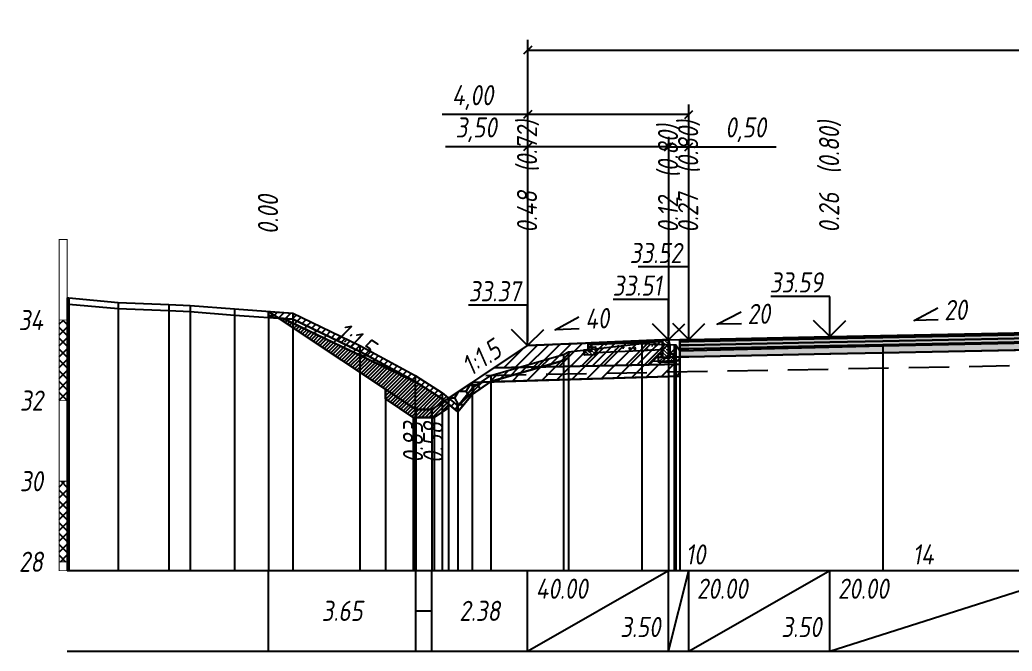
# Model space of a CAD drawing. Extents: x -717 to 1451, y -133302 to 233.
# Drawn here: x -349.7 to -226.5, y -110146.2 to -110067.8 of the extents above; entities that cross this region are included whole.
import ezdxf
from ezdxf.enums import TextEntityAlignment as Align

# ---------------------------------------------------------------- set-up
doc = ezdxf.new("R2010")
doc.units = 0
doc.linetypes.add('штриховая', pattern=[0.75, 0.5, -0.25])
for name, color, linetype in [('Интерполированный поперечник', 2, 'Continuous'), ('КОД_399', 252, 'Continuous'), ('Код_514', 1, 'Continuous'), ('Контур_0', 7, 'Continuous'), ('Контур_2521', 7, 'Continuous'), ('Контур_2564', 7, 'Continuous'), ('Контур_2660', 7, 'Continuous'), ('Контур_2665', 7, 'Continuous'), ('Контур_400', 7, 'Continuous'), ('Контур_508', 7, 'Continuous'), ('Контур_512', 7, 'Continuous'), ('Контур_513', 7, 'Continuous'), ('Контур_818', 7, 'Continuous'), ('Красный поперечник', 1, 'Continuous'), ('Линейка абсолютных высот', 7, 'Continuous'), ('Объём_2501', 7, 'Continuous'), ('Объём_2564', 7, 'Continuous'), ('Объём_2650', 7, 'Continuous'), ('Объём_2660', 7, 'Continuous'), ('Объём_2661', 7, 'Continuous'), ('Объём_2663', 7, 'Continuous'), ('Объём_2664', 7, 'Continuous'), ('Объём_2665', 7, 'Continuous'), ('Объём_2666', 7, 'Continuous'), ('Объём_2753', 7, 'Continuous'), ('Откосы', 7, 'Continuous'), ('Отметки покрытия', 7, 'Continuous'), ('Рабочие отметки', 7, 'Continuous'), ('Рабочие отметки доп.', 7, 'Continuous'), ('Слои выравнивания', 7, 'Continuous'), ('Таблица', 7, 'Continuous'), ('Уклоны проезжей части', 7, 'Continuous'), ('Черный поперечник', 3, 'Continuous')]:
    doc.layers.add(name, color=color, linetype=linetype)
for name, color, linetype, true_color in [('Контур_2540', 2, 'Continuous', 0xffff00), ('Контур_2560', 2, 'Continuous', 0xffff00), ('Контур_2561', 7, 'Continuous', 0xff8040), ('Контур_2562', 3, 'Continuous', 0x00ff00), ('Контур_2563', 7, 'Continuous', 0xff8000), ('Контур_2570', 7, 'Continuous', 0x80ff00), ('Контур_2583', 3, 'Continuous', 0x00ff00), ('Контур_2584', 3, 'Continuous', 0x00ff00), ('Контур_2725', 7, 'Continuous', 0x323232), ('Контур_2736', 4, 'Continuous', 0x00ffff), ('Контур_2737', 4, 'Continuous', 0x00ffff), ('Контур_2738', 4, 'Continuous', 0x00ffff), ('Контур_2739', 4, 'Continuous', 0x00ffff), ('Контур_2741', 4, 'Continuous', 0x00ffff), ('Контур_2742', 4, 'Continuous', 0x00ffff), ('Контур_2743', 4, 'Continuous', 0x00ffff), ('Контур_2744', 7, 'Continuous', 0xa4ffff), ('Контур_2745', 7, 'Continuous', 0xa4ffff), ('Контур_2747', 4, 'Continuous', 0x00ffff), ('Контур_2748', 4, 'Continuous', 0x00ffff), ('Контур_2749', 4, 'Continuous', 0x00ffff), ('Контур_2750', 4, 'Continuous', 0x00ffff), ('Контур_2751', 4, 'Continuous', 0x00ffff), ('Контур_2752', 4, 'Continuous', 0x00ffff), ('Контур_2760', 7, 'Continuous', 0x323232), ('Контур_2761', 7, 'Continuous', 0x323232), ('Контур_2762', 7, 'Continuous', 0x323232), ('Контур_2763', 7, 'Continuous', 0x323232), ('Контур_402', 7, 'Continuous', 0xff6464), ('Контур_703', 4, 'Continuous', 0x00ffff), ('Контур_705', 4, 'Continuous', 0x00ffff), ('Контур_707', 4, 'Continuous', 0x00ffff), ('Контур_720', 131, 'Continuous', 0xaaffff), ('Объём_2500', 7, 'Continuous', 0xc0c0c0), ('Объём_2520', 7, 'Continuous', 0x80ffff), ('Объём_2540', 2, 'Continuous', 0xffff00), ('Объём_2560', 2, 'Continuous', 0xffff00), ('Объём_2561', 7, 'Continuous', 0xff8040), ('Объём_2562', 3, 'Continuous', 0x00ff00), ('Объём_2563', 7, 'Continuous', 0xff8000), ('Объём_2570', 7, 'Continuous', 0x80ff00), ('Объём_2583', 3, 'Continuous', 0x00ff00), ('Объём_2584', 3, 'Continuous', 0x00ff00), ('Объём_2594', 3, 'Continuous', 0x00ff00), ('Объём_2598', 3, 'Continuous', 0x00ff00), ('Объём_2600', 7, 'Continuous', 0x808000), ('Объём_2620', 2, 'Continuous', 0xffff00), ('Объём_2746', 2, 'Continuous', 0xffff00)]:
    doc.layers.add(name, color=color, linetype=linetype, true_color=true_color)
doc.styles.get("Standard").update_dxf_attribs({"font": 'txt', "height": 2.5})
doc.styles.add('М', font='romand.shx', dxfattribs={"width": 0.8, "oblique": 10, "height": 2.5})
doc.dimstyles.new('ISO-25', dxfattribs={"dimtxt": 2.5, "dimasz": 2.5, "dimexe": 1.25, "dimexo": 0.625, "dimtad": 1, "dimtxsty": 'Standard', "dimcen": 2.5, "dimadec": 0, "dimazin": 0, "dimtfac": 1, "dimtmove": 0, "dimatfit": 3, "dimfxl": 1, "dimarcsym": 0})
pattern_1 = [(45.0000013, (-423.799, 36.8088), (-0.6735192404, 0.673519211), []), (135.0000003, (-423.799, 36.8088), (-0.673519222, -0.67351923), [])]
pattern_2 = [(45, (-423.799, 36.8088), (-0.898025612, 0.898025612), [])]
pattern_3 = [(0, (0, 0), (0, 6.985), [5.08, -1.905]), (90, (0, 0), (-6.985, 4e-16), [5.08, -1.905])]
pattern_4 = [(0, (-423.79904, 36.80876), (1.42875, 0.8248891935), [0.9525, -1.905]), (120, (-423.79904, 36.80876), (-1.428749997, 0.824889199), [0.9525, -1.905]), (60, (-423.79904, 36.80876), (3e-09, 1.6497783924), [-1.905, 0.9525])]

# ---------------------------------------------------------------- blocks, each defined once
blk = doc.blocks.new('_Oblique')
at = {"color": 0, "linetype": 'ByBlock', "lineweight": -2}
blk.add_line((-0.5, -0.5), (0.5, 0.5), dxfattribs=at)
blk = doc.blocks.new('*D2249')
at = {"color": 0, "lineweight": -2, "transparency": 16777216}
for p, q in [((-286.64, -110107.7), (-286.64, -110082.34)), ((-269.14, -110107), (-269.14, -110082.34)), ((-286.64, -110083.59), (-296.84, -110083.59)), ((-269.14, -110083.59), (-286.64, -110083.59))]:
    blk.add_line(p, q, dxfattribs=at)
at = {"layer": 'Defpoints', "color": 0, "transparency": 16777216}
for p in [(-269.14, -110083.59), (-269.14, -110107.62), (-286.64, -110108.32)]:
    blk.add_point(p, dxfattribs=at)
at = {"color": 0, "lineweight": -2, "transparency": 16777216, "rotation": 180}
blk.add_blockref('_Oblique', (-286.64, -110083.59), dxfattribs=at)
at = {"color": 0, "lineweight": -2, "transparency": 16777216}
blk.add_blockref('_Oblique', (-269.14, -110083.59), dxfattribs=at)
at = {"color": 0, "transparency": 16777216, "insert": (-293.03, -110081.48), "char_height": 2.5, "width": 9.5833, "attachment_point": 5, "style": 'М'}
blk.add_mtext('3,50', dxfattribs=at)
blk = doc.blocks.new('*D2251')
at = {"color": 0, "lineweight": -2, "transparency": 16777216}
for p, q in [((-269.14, -110107), (-269.14, -110082.34)), ((-266.64, -110106.95), (-266.64, -110082.34)), ((-269.14, -110083.59), (-266.64, -110083.59)), ((-266.64, -110083.59), (-255.81, -110083.59))]:
    blk.add_line(p, q, dxfattribs=at)
at = {"layer": 'Defpoints', "color": 0, "transparency": 16777216}
for p in [(-266.64, -110083.59), (-269.14, -110107.62), (-266.64, -110107.57)]:
    blk.add_point(p, dxfattribs=at)
at = {"color": 0, "lineweight": -2, "transparency": 16777216, "rotation": 180}
blk.add_blockref('_Oblique', (-269.14, -110083.59), dxfattribs=at)
at = {"color": 0, "lineweight": -2, "transparency": 16777216}
blk.add_blockref('_Oblique', (-266.64, -110083.59), dxfattribs=at)
at = {"color": 0, "transparency": 16777216, "insert": (-259.57, -110081.48), "char_height": 2.5, "width": 9.1667, "attachment_point": 5, "style": 'М'}
blk.add_mtext('0,50', dxfattribs=at)
blk = doc.blocks.new('*D2254')
at = {"color": 0, "lineweight": -2, "transparency": 16777216}
for p, q in [((-286.64, -110107.7), (-286.64, -110078.34)), ((-266.64, -110106.95), (-266.64, -110078.34)), ((-286.64, -110079.59), (-297.27, -110079.59)), ((-266.64, -110079.59), (-286.64, -110079.59))]:
    blk.add_line(p, q, dxfattribs=at)
at = {"layer": 'Defpoints', "color": 0, "transparency": 16777216}
for p in [(-266.64, -110079.59), (-266.64, -110107.57), (-286.64, -110108.32)]:
    blk.add_point(p, dxfattribs=at)
at = {"color": 0, "lineweight": -2, "transparency": 16777216, "rotation": 180}
blk.add_blockref('_Oblique', (-286.64, -110079.59), dxfattribs=at)
at = {"color": 0, "lineweight": -2, "transparency": 16777216}
blk.add_blockref('_Oblique', (-266.64, -110079.59), dxfattribs=at)
at = {"color": 0, "transparency": 16777216, "insert": (-293.47, -110077.48), "char_height": 2.5, "width": 9.1667, "attachment_point": 5, "style": 'М'}
blk.add_mtext('4,00', dxfattribs=at)
blk = doc.blocks.new('*D2255')
at = {"color": 0, "lineweight": -2, "transparency": 16777216}
for p, q in [((-286.64, -110107.7), (-286.64, -110070.34)), ((-148.91, -110107.7), (-148.91, -110070.34)), ((-286.64, -110071.59), (-148.91, -110071.59))]:
    blk.add_line(p, q, dxfattribs=at)
at = {"layer": 'Defpoints', "color": 0, "transparency": 16777216}
for p in [(-148.91, -110071.59), (-286.64, -110108.32), (-148.91, -110108.32)]:
    blk.add_point(p, dxfattribs=at)
at = {"color": 0, "lineweight": -2, "transparency": 16777216, "rotation": 180}
blk.add_blockref('_Oblique', (-286.64, -110071.59), dxfattribs=at)
at = {"color": 0, "lineweight": -2, "transparency": 16777216}
blk.add_blockref('_Oblique', (-148.91, -110071.59), dxfattribs=at)
at = {"color": 0, "transparency": 16777216, "insert": (-217.78, -110069.48), "char_height": 2.5, "width": 12.5, "attachment_point": 5, "style": 'М'}
blk.add_mtext('27,55', dxfattribs=at)
blk = doc.blocks.new('Тротуар1')
at = {"linetype": 'Continuous', "lineweight": 13}
h = blk.add_hatch(dxfattribs=at)
h.set_pattern_fill('ANSI35', scale=5, angle=90)
h.set_pattern_definition([(135, (-1541.6927, -4801.9416), (-0.88388348, -0.88388348), []), (135, (-1541.6927, -4801.0577), (-0.88388348, -0.88388348), [1.5625, -0.3125, 0, -0.3125])])
h.paths.add_polyline_path([(-16.72, -1.24), (-17.72, -1.24), (-17.72, -2.24), (-18.52, -2.24), (-18.52, -1.85), (-19.52, -1.89), (-19.52, -3.24), (-16.72, -3.24)])
h = blk.add_hatch(dxfattribs=at)
h.set_pattern_fill('ANSI35', scale=5)
h.set_pattern_definition([(45, (-1541.6927, -4800.4416), (-0.88388348, 0.88388348), []), (45, (-1540.8088, -4800.4416), (-0.88388348, 0.88388348), [1.5625, -0.3125, 0, -0.3125])])
h.paths.add_polyline_path([(-17.72, -0.24), (-18.52, -0.24), (-18.52, -2.24), (-17.72, -2.24)])
at = {"linetype": 'Continuous'}
h = blk.add_hatch(dxfattribs=at)
h.set_pattern_fill('ANSI31', color=256, scale=15, angle=45, style=0)
h.set_pattern_definition([(90, (-1932.1888, -4954.235), (-1.875, 3e-16), [])])
h.paths.add_polyline_path([(0, 0), (-17.72, -0.24), (-17.71, -0.63), (-11.04, -0.58), (0, -0.4)])
at = {"layer": 'КОД_399'}
h = blk.add_hatch(dxfattribs=at)
h.set_pattern_fill('AR-CONC', scale=0.7, angle=45, style=0)
h.set_pattern_definition([(95, (-1932.189, -4954.235), (3.860864, 3.2396496), [0.525, -5.775]), (40, (-1932.189, -4954.235), (-4.409945, 3.036377), [0.42, -4.62]), (145.45144, (-1931.867, -4953.965), (-0.549081, 6.2760265), [0.4461813, -4.907995]), (91.1842, (-1933.179, -4953.245), (6.101854, 4.4632964), [0.7875, -8.6625]), (141.63564, (-1932.67, -4952.873), (-0.1953, 9.447982), [0.669272, -7.361996]), (36.18416, (-1933.179, -4953.245), (-0.1953, 9.447982), [0.63, -6.93]), (66, (-1932.4363, -4952.9975), (4.947401, 0.9616773), [0.525, -5.775]), (11, (-1932.4363, -4952.9975), (-2.38496, 4.793659), [0.42, -4.62]), (116.45144, (-1932.024, -4952.9174), (2.562441, 5.7553363), [0.4461813, -4.907995]), (82.5, (-1932.1888, -4954.235), (-1.5875523, 1.7079287), [0, -4.564, 0, -4.69, 0, -4.6375]), (52.5, (-1932.1888, -4954.235), (-0.6501106, 3.2543661), [0, -2.674, 0, -4.459, 0, -1.7675]), (12.5, (-1933.2926, -4955.3388), (2.7539272, 2.5306453), [0, -1.75, 0, -5.46, 0, -7.245]), (2.5, (-1933.7876, -4955.8337), (2.3911299, 3.3821186), [0, -2.275, 0, -3.626, 0, -5.145])])
h.paths.add_polyline_path([(0, -0.4), (-17.71, -0.63), (-17.72, -1.24), (-16.71, -1.24), (-16.72, -2.62), (-0.07, -2.41)])
at = {"linetype": 'Continuous'}
blk.add_lwpolyline([(-17.72, -1.24), (-16.72, -1.24), (-16.72, -3.24), (-19.52, -3.24), (-19.52, -1.89), (-18.52, -1.85)], dxfattribs=at)
at = {"color": 7, "lineweight": 30}
for points in [[(-18.52, -0.24), (-18.52, -2.24), (-17.72, -2.24), (-17.72, -0.24), (-18.52, -0.24)], [(-8.6, -0.53), (0, -0.4)]]:
    blk.add_lwpolyline(points, dxfattribs=at)
for points in [[(0, 0), (-17.72, -0.24), (-17.72, -0.63), (0, -0.4)], [(0, -0.4), (-17.71, -0.63), (-17.72, -1.24), (-16.71, -1.24), (-16.72, -2.62), (-0.07, -2.39)]]:
    blk.add_lwpolyline(points, close=True)
blk = doc.blocks.new('БР100.30.18')
at = {"linetype": 'Continuous', "lineweight": 13}
h = blk.add_hatch(dxfattribs=at)
h.set_pattern_fill('ANSI35', scale=5)
h.set_pattern_definition([(45, (-1504.996, -4799.2297), (-0.88388348, 0.88388348), []), (45, (-1504.1121, -4799.2297), (-0.88388348, 0.88388348), [1.5625, -0.3125, 0, -0.3125])])
h.paths.add_polyline_path([(0.3, 3.47), (1.8, 3.47), (1.8, -1.03), (0, -1.03), (0, 1.97)])
h = blk.add_hatch(dxfattribs=at)
h.set_pattern_fill('ANSI35', scale=5, angle=90)
h.set_pattern_definition([(135, (-1504.996, -4800.7297), (-0.88388348, -0.88388348), []), (135, (-1504.996, -4799.8458), (-0.88388348, -0.88388348), [1.5625, -0.3125, 0, -0.3125])])
h.paths.add_polyline_path([(-1, -0.03), (0, -0.03), (0, -1.03), (1.8, -1.03), (1.8, -0.03), (2.8, -0.03), (2.8, -2.03), (-1, -2.03)])
at = {"color": 7, "lineweight": 30}
blk.add_lwpolyline([(1.8, -1.03), (0, -1.03), (0, 1.97), (0.3, 3.47), (1.8, 3.47)], close=True, dxfattribs=at)
at = {"linetype": 'Continuous'}
blk.add_lwpolyline([(0, -0.03), (-1, -0.03), (-1, -2.03), (2.8, -2.03), (2.8, -0.03), (1.8, -0.03)], dxfattribs=at)

msp = doc.modelspace()

# ---------------------------------------------------------------- hatches: boundary and pattern name
at = {"transparency": 33554681}
h = msp.add_hatch(dxfattribs=at)
h.set_pattern_fill('ANGLE', color=256)
h.set_pattern_definition(pattern_3)
h.paths.add_polyline_path([(-318.799, -110104.771), (-318.799, -110104.021), (-317.541, -110104.86)])
h = msp.add_hatch(dxfattribs=at)
h.set_pattern_fill('ANGLE', color=256)
h.set_pattern_definition(pattern_3)
h.paths.add_polyline_path([(-296.452, -110114.797), (-293.537, -110112.853), (-291.283, -110112.786), (-293.523, -110114.32), (-295.294, -110116.499), (-296.452, -110115.547)])
at = {"layer": 'Линейка абсолютных высот'}
h = msp.add_hatch(dxfattribs=at)
h.set_pattern_fill('ANSI37', scale=0.3, style=0)
h.set_pattern_definition(pattern_1)
h.paths.add_polyline_path([(-343.799, -110115.098), (-343.799, -110105.098), (-344.799, -110105.098), (-344.799, -110115.098)])
h = msp.add_hatch(dxfattribs=at)
h.set_pattern_fill('ANSI37', scale=0.3, style=0)
h.set_pattern_definition(pattern_1)
h.paths.add_polyline_path([(-343.799, -110135.098), (-343.799, -110125.098), (-344.799, -110125.098), (-344.799, -110135.098)])
at = {"layer": 'Объём_2563'}
h = msp.add_hatch(dxfattribs=at)
h.set_pattern_fill('ANSI31', color=256, scale=0.3)
h.set_pattern_definition([(45, (-423.799, 36.8088), (-0.673519209, 0.673519209), [])])
h.paths.add_polyline_path([(-286.644, -110108.258), (-269.144, -110107.558), (-269.144, -110109.708), (-270.644, -110109.738), (-271.562, -110110.656), (-290.819, -110111.041)])
at = {"layer": 'Объём_2570'}
h = msp.add_hatch(dxfattribs=at)
h.set_pattern_fill('ANSI31', color=256, scale=0.2)
h.set_pattern_definition([(45, (-423.79904, 36.80876), (-0.449012806, 0.449012806), [])])
h.paths.add_polyline_path([(-281.587, -110109.797), (-282.175, -110110.128), (-291.219, -110112.742), (-293.523, -110114.32), (-295.294, -110116.499), (-297.258, -110114.884), (-300.625, -110112.731), (-307.476, -110108.992), (-315.805, -110104.983), (-318.799, -110104.771), (-318.799, -110104.021), (-315.805, -110104.233), (-307.476, -110108.242), (-300.625, -110111.981), (-297.258, -110114.134), (-295.294, -110115.749), (-293.523, -110113.57), (-291.219, -110111.992), (-282.175, -110109.378), (-281.587, -110109.047)])
at = {"layer": 'Объём_2600'}
h = msp.add_hatch(dxfattribs=at)
h.set_pattern_fill('HONEY', color=5, scale=0.3)
h.set_pattern_definition(pattern_4)
h.paths.add_polyline_path([(-318.799, -110104.771), (-318.799, -110104.021), (-317.541, -110104.86)])
h = msp.add_hatch(dxfattribs=at)
h.set_pattern_fill('ANSI31', color=6, scale=0.4)
h.set_pattern_definition(pattern_2)
h.paths.add_polyline_path([(-315.805, -110104.983), (-307.476, -110108.992), (-300.625, -110112.731), (-300.28, -110112.951), (-316.976, -110104.9)])
h = msp.add_hatch(dxfattribs=at)
h.set_pattern_fill('ANSI31', color=6, scale=0.4)
h.set_pattern_definition(pattern_2)
h.paths.add_polyline_path([(-282.175, -110110.128), (-281.587, -110109.797), (-281.587, -110109.047), (-272.458, -110107.996), (-268.453, -110108.164), (-268.234, -110108.157), (-267.734, -110108.907), (-267.734, -110112.079), (-291.283, -110112.786), (-291.219, -110112.742)])
h = msp.add_hatch(dxfattribs=at)
h.set_pattern_fill('HONEY', color=5, scale=0.3)
h.set_pattern_definition(pattern_4)
h.paths.add_polyline_path([(-296.452, -110114.797), (-293.537, -110112.853), (-291.283, -110112.786), (-293.523, -110114.32), (-295.294, -110116.499), (-296.452, -110115.547)])
at = {"layer": 'Объём_2620'}
h = msp.add_hatch(dxfattribs=at)
h.set_pattern_fill('ANSI31', color=2, scale=0.1)
h.set_pattern_definition([(45, (-423.79904, 36.80876), (-0.224506403, 0.224506403), [])])
h.paths.add_polyline_path([(-306.983, -110109.719), (-300.28, -110112.951), (-297.258, -110114.884), (-296.452, -110115.547), (-296.452, -110115.999), (-298.241, -110117.191), (-300.847, -110117.191), (-304.294, -110114.893), (-304.294, -110113.691), (-317.541, -110104.86), (-316.976, -110104.9)])
at = {"layer": 'Слои выравнивания'}
for color, points in [(2, [(-267.734, -110107.53), (-266.644, -110107.508), (-249.144, -110107.158), (-242.535, -110107.026), (-218.092, -110106.537), (-217.776, -110106.531), (-217.776, -110106.781), (-218.092, -110106.787), (-242.535, -110107.276), (-249.144, -110107.408), (-266.644, -110107.758), (-267.734, -110107.78)]), (3, [(-267.734, -110107.78), (-266.644, -110107.758), (-249.144, -110107.408), (-242.535, -110107.276), (-218.092, -110106.787), (-217.776, -110106.781), (-217.776, -110107.231), (-218.092, -110107.237), (-242.535, -110107.726), (-249.144, -110107.858), (-266.644, -110108.208), (-267.734, -110108.23)]), (4, [(-267.734, -110108.23), (-266.644, -110108.208), (-249.144, -110107.858), (-242.535, -110107.726), (-218.092, -110107.237), (-217.776, -110107.231), (-217.776, -110107.681), (-218.092, -110107.687), (-242.535, -110108.176), (-249.144, -110108.308), (-266.644, -110108.658), (-267.734, -110108.68)]), (5, [(-267.734, -110108.68), (-266.644, -110108.658), (-249.144, -110108.308), (-242.535, -110108.176), (-218.092, -110107.687), (-217.776, -110107.681), (-217.776, -110108.681), (-218.092, -110108.687), (-242.535, -110109.176), (-249.144, -110109.308), (-266.644, -110109.658), (-267.734, -110109.68)])]:
    msp.add_hatch(color=color, dxfattribs=at).paths.add_polyline_path(points)

# ---------------------------------------------------------------- linework, layer by layer
at = {"layer": 'Интерполированный поперечник', "linetype": 'штриховая', "ltscale": 10, "flags": 128}
msp.add_lwpolyline([(-291.828, -110111.961), (-145.98, -110109.26)], dxfattribs=at)
at = {"layer": 'Код_514'}
for p, q in [((-318.799, -110146.191), (-318.799, -110136.191)), ((-300.544, -110146.191), (-300.544, -110136.191)), ((-298.544, -110146.191), (-298.544, -110136.191)), ((-286.644, -110146.191), (-286.644, -110136.191)), ((-286.644, -110146.191), (-269.144, -110136.191)), ((-269.144, -110146.191), (-269.144, -110136.191)), ((-269.144, -110146.191), (-266.644, -110136.191)), ((-266.644, -110146.191), (-266.644, -110136.191)), ((-266.644, -110146.191), (-249.144, -110136.191)), ((-249.144, -110146.191), (-249.144, -110136.191)), ((-249.144, -110146.191), (-217.776, -110136.191)), ((-300.544, -110141.191), (-298.544, -110141.191))]:
    msp.add_line(p, q, dxfattribs=at)
at = {"layer": 'Контур_0', "flags": 128}
for points in [[(-286.644, -110108.258), (-296.452, -110114.797), (-296.452, -110114.797), (-296.452, -110114.797), (-296.452, -110114.797), (-296.452, -110114.797), (-296.452, -110114.797), (-296.452, -110114.797), (-296.452, -110114.797), (-296.452, -110114.797), (-296.452, -110114.797), (-296.452, -110114.797), (-296.452, -110114.797), (-296.452, -110114.797), (-296.452, -110114.797), (-298.544, -110116.191), (-300.544, -110116.191), (-318.799, -110104.021), (-318.799, -110104.021), (-318.799, -110104.021), (-318.799, -110104.021), (-318.799, -110104.021), (-318.799, -110104.021), (-318.799, -110104.021), (-318.799, -110104.021), (-318.799, -110104.021), (-318.799, -110104.021), (-318.799, -110104.021), (-318.799, -110104.021), (-318.799, -110104.021)], [(-269.144, -110109.708), (-269.144, -110107.558), (-267.734, -110107.53), (-267.734, -110109.68), (-269.144, -110109.708), (-269.144, -110109.708)], [(-286.644, -110108.258), (-296.452, -110114.797), (-296.452, -110114.797), (-296.452, -110114.797), (-296.452, -110114.797), (-296.452, -110114.797), (-296.452, -110114.797), (-296.452, -110114.797), (-296.452, -110114.797), (-296.452, -110114.797), (-296.452, -110114.797), (-296.452, -110114.797), (-296.452, -110114.797), (-296.452, -110114.797), (-296.452, -110114.797), (-298.544, -110116.191)], [(-290.819, -110111.041), (-271.562, -110110.656), (-270.644, -110109.738), (-269.144, -110109.708)], [(-270.644, -110109.738), (-267.734, -110109.68), (-267.734, -110110.58), (-271.562, -110110.656), (-270.644, -110109.738), (-270.644, -110109.738)]]:
    msp.add_lwpolyline(points, dxfattribs=at)
at = {"layer": 'Контур_2521', "color": 250, "flags": 128}
msp.add_lwpolyline([(-271.103, -110110.197), (-267.734, -110110.13)], dxfattribs=at)
at = {"layer": 'Контур_2540', "flags": 128}
msp.add_lwpolyline([(-271.562, -110110.656), (-267.734, -110110.58), (-267.734, -110112.079), (-293.537, -110112.853), (-290.819, -110111.041), (-271.562, -110110.656), (-271.562, -110110.656)], dxfattribs=at)
at = {"layer": 'Контур_2560', "flags": 128}
msp.add_lwpolyline([(-286.644, -110108.258), (-286.644, -110108.258), (-286.644, -110108.258), (-269.144, -110107.558)], dxfattribs=at)
at = {"layer": 'Контур_2561', "flags": 128}
msp.add_lwpolyline([(-269.144, -110107.558), (-269.144, -110107.558), (-286.644, -110108.258), (-286.644, -110108.258), (-269.144, -110107.558)], dxfattribs=at)
at = {"layer": 'Контур_2562', "flags": 128}
msp.add_lwpolyline([(-286.644, -110108.258), (-286.644, -110108.258), (-286.644, -110108.258), (-286.644, -110108.258), (-286.644, -110108.258)], dxfattribs=at)
at = {"layer": 'Контур_2563', "flags": 128}
msp.add_lwpolyline([(-286.644, -110108.258), (-269.144, -110107.558), (-269.144, -110109.708), (-270.644, -110109.738), (-271.562, -110110.656), (-290.819, -110111.041), (-286.644, -110108.258), (-286.644, -110108.258)], dxfattribs=at)
at = {"layer": 'Контур_2564', "flags": 128}
msp.add_lwpolyline([(-286.644, -110108.258), (-269.144, -110107.558)], dxfattribs=at)
at = {"layer": 'Контур_2570', "flags": 128}
msp.add_lwpolyline([(-343.799, -110103.106), (-343.591, -110103.11), (-337.474, -110103.682), (-331.187, -110103.898), (-328.537, -110104.033), (-323.02, -110104.473), (-315.805, -110104.983), (-307.476, -110108.992), (-300.625, -110112.731), (-297.258, -110114.884), (-295.294, -110116.499), (-293.523, -110114.32), (-291.219, -110112.742), (-291.219, -110112.742), (-282.175, -110110.128), (-281.587, -110109.797), (-281.587, -110109.047), (-272.458, -110107.996), (-268.453, -110108.164), (-268.234, -110108.157), (-267.734, -110108.907), (-242.535, -110108.318), (-218.092, -110107.794)], dxfattribs=at)
at = {"layer": 'Контур_2583', "flags": 128}
for points in [[(-300.847, -110117.191), (-300.544, -110117.191), (-300.544, -110116.191), (-304.294, -110113.691), (-304.294, -110114.893), (-300.847, -110117.191)], [(-296.452, -110115.999), (-296.452, -110114.797), (-298.544, -110116.191), (-298.544, -110117.191), (-298.241, -110117.191), (-296.452, -110115.999)]]:
    msp.add_lwpolyline(points, dxfattribs=at)
at = {"layer": 'Контур_2584', "flags": 128}
msp.add_lwpolyline([(-298.544, -110117.191), (-298.544, -110116.191), (-300.544, -110116.191), (-300.544, -110117.191), (-298.544, -110117.191)], dxfattribs=at)
at = {"layer": 'Контур_2660', "flags": 128}
msp.add_lwpolyline([(-293.537, -110112.853), (-267.734, -110112.079)], dxfattribs=at)
at = {"layer": 'Контур_2665', "flags": 128}
msp.add_lwpolyline([(-286.644, -110108.258), (-286.644, -110108.258)], dxfattribs=at)
at = {"layer": 'Контур_2725', "flags": 128}
msp.add_lwpolyline([(-267.734, -110109.68), (-266.644, -110109.658), (-249.144, -110109.308), (-242.535, -110109.176), (-218.092, -110108.687), (-217.776, -110108.681), (-196.764, -110109.101), (-189.111, -110109.254), (-186.408, -110109.308), (-168.908, -110109.658), (-166.408, -110109.708)], dxfattribs=at)
at = {"layer": 'Контур_2736', "flags": 128}
for points in [[(-286.644, -110108.258), (-296.452, -110114.797)], [(-296.452, -110114.797), (-298.544, -110116.191)]]:
    msp.add_lwpolyline(points, dxfattribs=at)
at = {"layer": 'Контур_2737', "flags": 128}
msp.add_lwpolyline([(-296.452, -110114.797), (-296.452, -110114.797)], dxfattribs=at)
at = {"layer": 'Контур_2738', "flags": 128}
msp.add_lwpolyline([(-296.452, -110114.797), (-296.452, -110114.797)], dxfattribs=at)
at = {"layer": 'Контур_2739', "flags": 128}
msp.add_lwpolyline([(-296.452, -110114.797), (-296.452, -110114.797)], dxfattribs=at)
at = {"layer": 'Контур_2741', "flags": 128}
msp.add_lwpolyline([(-318.799, -110104.021), (-318.799, -110104.021)], dxfattribs=at)
at = {"layer": 'Контур_2742', "flags": 128}
msp.add_lwpolyline([(-318.799, -110104.021), (-318.799, -110104.021)], dxfattribs=at)
at = {"layer": 'Контур_2743', "flags": 128}
msp.add_lwpolyline([(-318.799, -110104.021), (-318.799, -110104.021)], dxfattribs=at)
at = {"layer": 'Контур_2744', "flags": 128}
msp.add_lwpolyline([(-318.799, -110104.021), (-318.799, -110104.021)], dxfattribs=at)
msp.add_lwpolyline([(-318.799, -110104.021), (-318.799, -110104.021)], dxfattribs=at)
msp.add_lwpolyline([(-318.799, -110104.021), (-318.799, -110104.021)], dxfattribs=at)
msp.add_lwpolyline([(-318.799, -110104.021), (-318.799, -110104.021)], dxfattribs=at)
msp.add_lwpolyline([(-318.799, -110104.021), (-318.799, -110104.021)], dxfattribs=at)
msp.add_lwpolyline([(-318.799, -110104.021), (-318.799, -110104.021)], dxfattribs=at)
at = {"layer": 'Контур_2745', "flags": 128}
msp.add_lwpolyline([(-296.452, -110114.797), (-296.452, -110114.797)], dxfattribs=at)
msp.add_lwpolyline([(-296.452, -110114.797), (-296.452, -110114.797)], dxfattribs=at)
msp.add_lwpolyline([(-296.452, -110114.797), (-296.452, -110114.797)], dxfattribs=at)
msp.add_lwpolyline([(-296.452, -110114.797), (-296.452, -110114.797)], dxfattribs=at)
msp.add_lwpolyline([(-296.452, -110114.797), (-296.452, -110114.797)], dxfattribs=at)
msp.add_lwpolyline([(-296.452, -110114.797), (-296.452, -110114.797)], dxfattribs=at)
at = {"layer": 'Контур_2747', "flags": 128}
msp.add_lwpolyline([(-296.452, -110114.797), (-296.452, -110114.797)], dxfattribs=at)
at = {"layer": 'Контур_2748', "flags": 128}
msp.add_lwpolyline([(-296.452, -110114.797), (-296.452, -110114.797)], dxfattribs=at)
at = {"layer": 'Контур_2749', "flags": 128}
msp.add_lwpolyline([(-296.452, -110114.797), (-296.452, -110114.797)], dxfattribs=at)
at = {"layer": 'Контур_2750', "flags": 128}
msp.add_lwpolyline([(-318.799, -110104.021), (-318.799, -110104.021)], dxfattribs=at)
at = {"layer": 'Контур_2751', "flags": 128}
msp.add_lwpolyline([(-318.799, -110104.021), (-318.799, -110104.021)], dxfattribs=at)
at = {"layer": 'Контур_2752', "flags": 128}
msp.add_lwpolyline([(-318.799, -110104.021), (-318.799, -110104.021)], dxfattribs=at)
at = {"layer": 'Контур_2760', "flags": 128}
msp.add_lwpolyline([(-267.734, -110107.53), (-266.644, -110107.508), (-249.144, -110107.158), (-242.535, -110107.026), (-218.092, -110106.537), (-217.776, -110106.531), (-196.764, -110106.951), (-189.111, -110107.104), (-186.408, -110107.158), (-168.908, -110107.508), (-166.408, -110107.558)], dxfattribs=at)
at = {"layer": 'Контур_2761', "flags": 128}
msp.add_lwpolyline([(-267.734, -110107.78), (-266.644, -110107.758), (-249.144, -110107.408), (-242.535, -110107.276), (-218.092, -110106.787), (-217.776, -110106.781), (-196.764, -110107.201), (-189.111, -110107.354), (-186.408, -110107.408), (-168.908, -110107.758), (-166.408, -110107.808)], dxfattribs=at)
at = {"layer": 'Контур_2762', "flags": 128}
msp.add_lwpolyline([(-267.734, -110108.23), (-266.644, -110108.208), (-249.144, -110107.858), (-242.535, -110107.726), (-218.092, -110107.237), (-217.776, -110107.231), (-196.764, -110107.651), (-189.111, -110107.804), (-186.408, -110107.858), (-168.908, -110108.208), (-166.408, -110108.258)], dxfattribs=at)
at = {"layer": 'Контур_2763', "flags": 128}
msp.add_lwpolyline([(-267.734, -110108.68), (-266.644, -110108.658), (-249.144, -110108.308), (-242.535, -110108.176), (-218.092, -110107.687), (-217.776, -110107.681), (-196.764, -110108.101), (-189.111, -110108.254), (-186.408, -110108.308), (-168.908, -110108.658), (-166.408, -110108.708)], dxfattribs=at)
at = {"layer": 'Контур_400', "flags": 128}
msp.add_lwpolyline([(-269.144, -110107.558), (-266.644, -110107.508), (-266.644, -110107.508), (-266.644, -110107.508), (-266.644, -110107.508), (-266.644, -110107.508), (-266.644, -110107.508), (-249.144, -110107.158), (-217.776, -110106.531)], dxfattribs=at)
at = {"layer": 'Контур_402', "flags": 128}
msp.add_lwpolyline([(-293.537, -110112.853), (-267.734, -110112.079), (-267.734, -110109.68), (-217.776, -110108.681), (-166.408, -110109.708), (-166.408, -110112.122), (-142.015, -110112.853)], dxfattribs=at)
at = {"layer": 'Контур_508', "flags": 128}
msp.add_lwpolyline([(-318.799, -110104.021), (-304.294, -110113.691), (-304.294, -110114.893), (-300.847, -110117.191), (-300.544, -110117.191), (-298.544, -110117.191), (-298.241, -110117.191), (-296.452, -110115.999), (-296.452, -110114.797), (-293.537, -110112.853), (-267.734, -110112.079), (-267.734, -110109.68), (-217.776, -110108.681), (-166.408, -110109.708), (-166.408, -110112.122), (-142.015, -110112.853), (-142.015, -110112.562), (-141.952, -110112.562), (-141.649, -110112.562), (-138.202, -110110.264), (-138.202, -110109.062), (-137.124, -110108.344)], dxfattribs=at)
at = {"layer": 'Контур_512', "flags": 128}
msp.add_lwpolyline([(-318.799, -110104.021), (-304.294, -110113.691), (-304.294, -110114.893), (-300.847, -110117.191), (-300.544, -110117.191), (-298.544, -110117.191), (-298.241, -110117.191), (-296.452, -110115.999), (-296.452, -110114.797), (-293.537, -110112.853), (-267.734, -110112.079)], dxfattribs=at)
at = {"layer": 'Контур_513', "flags": 128}
msp.add_lwpolyline([(-318.799, -110104.021), (-304.294, -110113.691), (-304.294, -110114.893), (-300.847, -110117.191), (-300.544, -110117.191), (-298.544, -110117.191), (-298.241, -110117.191), (-296.452, -110115.999), (-296.452, -110114.797), (-293.537, -110112.853), (-267.734, -110112.079), (-267.734, -110109.68), (-217.776, -110108.681), (-166.408, -110109.708), (-166.408, -110112.122), (-142.015, -110112.853), (-142.015, -110112.562), (-141.952, -110112.562), (-141.649, -110112.562), (-138.202, -110110.264), (-138.202, -110109.062), (-137.124, -110108.344)], dxfattribs=at)
at = {"layer": 'Контур_703', "flags": 128}
msp.add_lwpolyline([(-286.644, -110108.258), (-296.452, -110114.797)], dxfattribs=at)
at = {"layer": 'Контур_705', "flags": 128}
msp.add_lwpolyline([(-296.452, -110114.797), (-296.452, -110114.797)], dxfattribs=at)
at = {"layer": 'Контур_707', "flags": 128}
msp.add_lwpolyline([(-300.544, -110116.191), (-318.799, -110104.021)], dxfattribs=at)
at = {"layer": 'Контур_720', "flags": 128}
msp.add_lwpolyline([(-298.544, -110116.191), (-300.544, -110116.191)], dxfattribs=at)
at = {"layer": 'Контур_818', "flags": 128}
msp.add_lwpolyline([(-318.799, -110104.771), (-315.805, -110104.983), (-307.476, -110108.992), (-300.625, -110112.731), (-297.258, -110114.884), (-295.294, -110116.499), (-293.523, -110114.32), (-291.219, -110112.742), (-291.219, -110112.742), (-282.175, -110110.128), (-281.587, -110109.797), (-281.587, -110109.047), (-272.458, -110107.996), (-268.453, -110108.164), (-268.234, -110108.157), (-267.734, -110108.907), (-242.535, -110108.318), (-218.092, -110107.794)], dxfattribs=at)
at = {"layer": 'Красный поперечник'}
for p, q in [((-318.799, -110104.021), (-318.799, -110136.191)), ((-318.799, -110104.021), (-300.544, -110116.191)), ((-249.144, -110107.158), (-217.776, -110106.531)), ((-286.644, -110108.258), (-269.144, -110107.558)), ((-269.144, -110107.558), (-266.644, -110107.508)), ((-266.644, -110107.508), (-249.144, -110107.158)), ((-298.544, -110116.191), (-286.644, -110108.258)), ((-293.537, -110112.853), (-293.537, -110136.191)), ((-267.734, -110112.079), (-267.734, -110136.191)), ((-304.294, -110113.691), (-304.294, -110136.191)), ((-304.294, -110114.893), (-304.294, -110136.191)), ((-296.452, -110114.797), (-296.452, -110136.191)), ((-300.544, -110116.191), (-298.544, -110116.191)), ((-296.452, -110115.999), (-296.452, -110136.191)), ((-300.847, -110117.191), (-300.847, -110136.191)), ((-300.544, -110117.191), (-300.544, -110136.191)), ((-298.544, -110117.191), (-298.544, -110136.191)), ((-298.241, -110117.191), (-298.241, -110136.191))]:
    msp.add_line(p, q, dxfattribs=at)
at = {"layer": 'Линейка абсолютных высот', "color": 7, "const_width": 0.1, "flags": 128}
for points in [[(-343.799, -110105.098), (-343.799, -110095.098), (-344.799, -110095.098), (-344.799, -110105.098), (-343.799, -110105.098)], [(-343.799, -110115.098), (-343.799, -110105.098), (-344.799, -110105.098), (-344.799, -110115.098), (-343.799, -110115.098)], [(-343.799, -110125.098), (-343.799, -110115.098), (-344.799, -110115.098), (-344.799, -110125.098), (-343.799, -110125.098)], [(-343.799, -110135.098), (-343.799, -110125.098), (-344.799, -110125.098), (-344.799, -110135.098), (-343.799, -110135.098)], [(-343.799, -110136.191), (-343.799, -110135.098), (-344.799, -110135.098), (-344.799, -110136.191), (-343.799, -110136.191)]]:
    msp.add_lwpolyline(points, dxfattribs=at)
at = {"layer": 'Объём_2500', "flags": 128}
msp.add_lwpolyline([(-269.144, -110109.708), (-269.144, -110107.558), (-267.734, -110107.53), (-267.734, -110109.68), (-269.144, -110109.708), (-269.144, -110109.708)], dxfattribs=at)
at = {"layer": 'Объём_2501', "flags": 128}
msp.add_lwpolyline([(-269.144, -110107.558), (-266.644, -110107.508), (-266.644, -110107.508), (-266.644, -110107.508), (-266.644, -110107.508), (-266.644, -110107.508), (-266.644, -110107.508), (-249.144, -110107.158), (-217.776, -110106.531)], dxfattribs=at)
at = {"layer": 'Объём_2520', "color": 250, "flags": 128}
msp.add_lwpolyline([(-270.644, -110109.738), (-267.734, -110109.68), (-267.734, -110110.58), (-271.562, -110110.656), (-270.644, -110109.738), (-270.644, -110109.738)], dxfattribs=at)
at = {"layer": 'Объём_2540', "flags": 128}
msp.add_lwpolyline([(-271.562, -110110.656), (-267.734, -110110.58), (-267.734, -110112.079), (-293.537, -110112.853), (-290.819, -110111.041), (-271.562, -110110.656), (-271.562, -110110.656)], dxfattribs=at)
at = {"layer": 'Объём_2560', "flags": 128}
msp.add_lwpolyline([(-286.644, -110108.258), (-286.644, -110108.258), (-286.644, -110108.258), (-269.144, -110107.558)], dxfattribs=at)
at = {"layer": 'Объём_2561', "flags": 128}
msp.add_lwpolyline([(-269.144, -110107.558), (-269.144, -110107.558), (-286.644, -110108.258), (-286.644, -110108.258), (-269.144, -110107.558)], dxfattribs=at)
at = {"layer": 'Объём_2562', "flags": 128}
msp.add_lwpolyline([(-286.644, -110108.258), (-286.644, -110108.258), (-286.644, -110108.258), (-286.644, -110108.258), (-286.644, -110108.258)], dxfattribs=at)
at = {"layer": 'Объём_2563', "color": 250, "flags": 128}
msp.add_lwpolyline([(-286.644, -110108.258), (-269.144, -110107.558), (-269.144, -110109.708), (-270.644, -110109.738), (-271.562, -110110.656), (-290.819, -110111.041), (-286.644, -110108.258), (-286.644, -110108.258)], dxfattribs=at)
at = {"layer": 'Объём_2564', "flags": 128}
msp.add_lwpolyline([(-286.644, -110108.258), (-269.144, -110107.558)], dxfattribs=at)
at = {"layer": 'Объём_2570', "flags": 128}
msp.add_lwpolyline([(-281.587, -110109.797), (-282.175, -110110.128), (-291.219, -110112.742), (-293.523, -110114.32), (-295.294, -110116.499), (-297.258, -110114.884), (-300.625, -110112.731), (-307.476, -110108.992), (-315.805, -110104.983), (-318.799, -110104.771), (-318.799, -110104.021), (-315.805, -110104.233), (-307.476, -110108.242), (-300.625, -110111.981), (-297.258, -110114.134), (-295.294, -110115.749), (-293.523, -110113.57), (-291.219, -110111.992), (-282.175, -110109.378), (-281.587, -110109.047), (-281.587, -110109.797), (-281.587, -110109.797)], dxfattribs=at)
at = {"layer": 'Объём_2583', "flags": 128}
for points in [[(-300.847, -110117.191), (-300.544, -110117.191), (-300.544, -110116.191), (-304.294, -110113.691), (-304.294, -110114.893), (-300.847, -110117.191)], [(-296.452, -110115.999), (-296.452, -110114.797), (-298.544, -110116.191), (-298.544, -110117.191), (-298.241, -110117.191), (-296.452, -110115.999)]]:
    msp.add_lwpolyline(points, dxfattribs=at)
at = {"layer": 'Объём_2584', "flags": 128}
msp.add_lwpolyline([(-298.544, -110117.191), (-298.544, -110116.191), (-300.544, -110116.191), (-300.544, -110117.191), (-298.544, -110117.191)], dxfattribs=at)
at = {"layer": 'Объём_2594', "flags": 128}
for points in [[(-300.544, -110116.191), (-304.294, -110113.691)], [(-296.452, -110114.797), (-298.544, -110116.191)]]:
    msp.add_lwpolyline(points, dxfattribs=at)
at = {"layer": 'Объём_2598', "flags": 128}
msp.add_lwpolyline([(-298.544, -110116.191), (-300.544, -110116.191)], dxfattribs=at)
at = {"layer": 'Объём_2600', "color": 5, "flags": 128}
for points in [[(-318.799, -110104.771), (-318.799, -110104.021), (-317.541, -110104.86), (-318.799, -110104.771), (-318.799, -110104.771)], [(-296.452, -110114.797), (-293.537, -110112.853), (-291.283, -110112.786), (-293.523, -110114.32), (-295.294, -110116.499), (-296.452, -110115.547), (-296.452, -110114.797), (-296.452, -110114.797)]]:
    msp.add_lwpolyline(points, dxfattribs=at)
at = {"layer": 'Объём_2620', "flags": 128}
msp.add_lwpolyline([(-306.983, -110109.719), (-300.28, -110112.951), (-297.258, -110114.884), (-296.452, -110115.547), (-296.452, -110115.999), (-298.241, -110117.191), (-300.847, -110117.191), (-304.294, -110114.893), (-304.294, -110113.691), (-317.541, -110104.86), (-316.976, -110104.9), (-306.983, -110109.719), (-306.983, -110109.719)], dxfattribs=at)
at = {"layer": 'Объём_2650', "color": 6, "flags": 128}
for points in [[(-315.805, -110104.983), (-307.476, -110108.992), (-300.625, -110112.731), (-300.28, -110112.951), (-316.976, -110104.9), (-315.805, -110104.983), (-315.805, -110104.983)], [(-282.175, -110110.128), (-281.587, -110109.797), (-281.587, -110109.047), (-272.458, -110107.996), (-268.453, -110108.164), (-268.234, -110108.157), (-267.734, -110108.907), (-267.734, -110112.079), (-291.283, -110112.786), (-291.219, -110112.742), (-282.175, -110110.128), (-282.175, -110110.128)]]:
    msp.add_lwpolyline(points, dxfattribs=at)
at = {"layer": 'Объём_2660', "flags": 128}
msp.add_lwpolyline([(-293.537, -110112.853), (-267.734, -110112.079)], dxfattribs=at)
at = {"layer": 'Объём_2661', "flags": 128}
msp.add_lwpolyline([(-286.644, -110108.258), (-296.452, -110114.797)], dxfattribs=at)
at = {"layer": 'Объём_2663', "flags": 128}
for points in [[(-300.544, -110116.191), (-318.799, -110104.021)], [(-296.452, -110114.797), (-298.544, -110116.191)]]:
    msp.add_lwpolyline(points, dxfattribs=at)
at = {"layer": 'Объём_2664', "flags": 128}
msp.add_lwpolyline([(-298.544, -110116.191), (-300.544, -110116.191)], dxfattribs=at)
at = {"layer": 'Объём_2665', "flags": 128}
msp.add_lwpolyline([(-286.644, -110108.258), (-286.644, -110108.258)], dxfattribs=at)
at = {"layer": 'Объём_2666', "flags": 128}
msp.add_lwpolyline([(-286.644, -110108.258), (-296.452, -110114.797)], dxfattribs=at)
at = {"layer": 'Объём_2746', "flags": 128}
for points in [[(-282.175, -110110.128), (-281.587, -110109.797), (-281.587, -110109.047), (-272.458, -110107.996), (-268.453, -110108.164), (-268.234, -110108.157), (-267.734, -110108.907), (-267.734, -110112.079), (-291.283, -110112.786), (-291.219, -110112.742), (-282.175, -110110.128), (-282.175, -110110.128)], [(-296.452, -110115.547), (-296.452, -110115.999), (-298.241, -110117.191), (-300.847, -110117.191), (-304.294, -110114.893), (-304.294, -110113.691), (-300.544, -110116.191), (-298.544, -110116.191), (-296.956, -110115.133), (-296.452, -110115.547), (-296.452, -110115.547)]]:
    msp.add_lwpolyline(points, dxfattribs=at)
at = {"layer": 'Объём_2753', "flags": 128}
msp.add_lwpolyline([(-267.734, -110107.53), (-267.734, -110107.53)], dxfattribs=at)
at = {"layer": 'Откосы', "color": 1, "flags": 128}
for points in [[(-260.12, -110105.566), (-263.119, -110105.626), (-260.15, -110104.067)], [(-235.686, -110105.078), (-238.685, -110105.138), (-235.716, -110103.578)], [(-280.238, -110106.193), (-283.236, -110106.313), (-280.298, -110104.694)]]:
    msp.add_lwpolyline(points, dxfattribs=at)
at = {"layer": 'Отметки покрытия', "color": 1}
for p, q in [((-266.644, -110098.508), (-272.944, -110098.508)), ((-266.644, -110107.508), (-266.644, -110098.508)), ((-269.144, -110102.558), (-276.044, -110102.558)), ((-269.144, -110107.558), (-269.144, -110102.558)), ((-249.144, -110102.158), (-256.444, -110102.158)), ((-249.144, -110107.158), (-249.144, -110102.158)), ((-286.644, -110103.258), (-293.994, -110103.258)), ((-286.644, -110108.258), (-286.644, -110103.258)), ((-269.144, -110107.558), (-271.144, -110105.558)), ((-269.144, -110107.558), (-267.144, -110105.558)), ((-266.644, -110107.508), (-268.644, -110105.508)), ((-266.644, -110107.508), (-264.644, -110105.508)), ((-249.144, -110107.158), (-251.144, -110105.158)), ((-249.144, -110107.158), (-247.144, -110105.158)), ((-286.644, -110108.258), (-288.644, -110106.258)), ((-286.644, -110108.258), (-284.644, -110106.258))]:
    msp.add_line(p, q, dxfattribs=at)
at = {"layer": 'Слои выравнивания'}
for p, q in [((-269.144, -110107.558), (-269.144, -110136.191)), ((-267.734, -110107.53), (-267.734, -110136.191))]:
    msp.add_line(p, q, dxfattribs=at)
at = {"layer": 'Слои выравнивания', "color": 2, "flags": 128}
msp.add_lwpolyline([(-267.734, -110107.53), (-266.644, -110107.508), (-249.144, -110107.158), (-242.535, -110107.026), (-218.092, -110106.537), (-217.776, -110106.531), (-217.776, -110106.781), (-218.092, -110106.787), (-242.535, -110107.276), (-249.144, -110107.408), (-266.644, -110107.758), (-267.734, -110107.78)], close=True, dxfattribs=at)
at = {"layer": 'Слои выравнивания', "color": 3, "flags": 128}
msp.add_lwpolyline([(-267.734, -110107.78), (-266.644, -110107.758), (-249.144, -110107.408), (-242.535, -110107.276), (-218.092, -110106.787), (-217.776, -110106.781), (-217.776, -110107.231), (-218.092, -110107.237), (-242.535, -110107.726), (-249.144, -110107.858), (-266.644, -110108.208), (-267.734, -110108.23)], close=True, dxfattribs=at)
at = {"layer": 'Слои выравнивания', "color": 4, "flags": 128}
msp.add_lwpolyline([(-267.734, -110108.23), (-266.644, -110108.208), (-249.144, -110107.858), (-242.535, -110107.726), (-218.092, -110107.237), (-217.776, -110107.231), (-217.776, -110107.681), (-218.092, -110107.687), (-242.535, -110108.176), (-249.144, -110108.308), (-266.644, -110108.658), (-267.734, -110108.68)], close=True, dxfattribs=at)
at = {"layer": 'Слои выравнивания', "color": 5, "flags": 128}
msp.add_lwpolyline([(-267.734, -110108.68), (-266.644, -110108.658), (-249.144, -110108.308), (-242.535, -110108.176), (-218.092, -110107.687), (-217.776, -110107.681), (-217.776, -110108.681), (-218.092, -110108.687), (-242.535, -110109.176), (-249.144, -110109.308), (-266.644, -110109.658), (-267.734, -110109.68)], close=True, dxfattribs=at)
at = {"layer": 'Таблица'}
for p, q in [((-343.799, -110136.191), (-112.124, -110136.191)), ((-343.799, -110146.191), (-112.124, -110146.191))]:
    msp.add_line(p, q, dxfattribs=at)
at = {"layer": 'Черный поперечник', "color": 7}
for p, q in [((-343.799, -110102.356), (-343.799, -110136.191)), ((-343.591, -110102.36), (-343.591, -110136.191)), ((-337.474, -110102.932), (-337.474, -110136.191)), ((-331.187, -110103.148), (-331.187, -110136.191)), ((-328.537, -110103.283), (-328.537, -110136.191)), ((-323.02, -110103.723), (-323.02, -110136.191)), ((-315.805, -110104.233), (-315.805, -110136.191)), ((-272.458, -110107.996), (-272.458, -110136.191)), ((-307.476, -110108.242), (-307.476, -110136.191)), ((-281.587, -110109.047), (-281.587, -110136.191)), ((-268.453, -110108.164), (-268.453, -110136.191)), ((-268.234, -110108.157), (-268.234, -110136.191)), ((-267.734, -110108.907), (-267.734, -110136.191)), ((-242.535, -110108.318), (-242.535, -110136.191)), ((-282.175, -110109.378), (-282.175, -110136.191)), ((-300.625, -110111.981), (-300.625, -110136.191)), ((-291.219, -110111.992), (-291.219, -110136.191)), ((-297.258, -110114.134), (-297.258, -110136.191)), ((-293.523, -110113.57), (-293.523, -110136.191)), ((-295.294, -110115.749), (-295.294, -110136.191))]:
    msp.add_line(p, q, dxfattribs=at)
at = {"layer": 'Черный поперечник', "flags": 128}
msp.add_lwpolyline([(-343.799, -110102.356), (-343.591, -110102.36), (-337.474, -110102.932), (-331.187, -110103.148), (-328.537, -110103.283), (-323.02, -110103.723), (-315.805, -110104.233), (-307.476, -110108.242), (-300.625, -110111.981), (-297.258, -110114.134), (-295.294, -110115.749), (-293.523, -110113.57), (-291.219, -110111.992), (-282.175, -110109.378), (-281.587, -110109.047), (-272.458, -110107.996), (-268.453, -110108.164), (-268.234, -110108.157), (-267.734, -110108.907), (-242.535, -110108.318), (-218.092, -110107.794)], dxfattribs=at)

# ---------------------------------------------------------------- block references
at = {"xscale": 0.4999999999999981, "yscale": 0.4999999999999981, "zscale": 0.4999999999999981, "rotation": 1.71443905944475}
msp.add_blockref('Тротуар1', (-269.894, -110107.559), dxfattribs=at)
at = {"lineweight": 18, "xscale": -0.5, "yscale": 0.5, "zscale": 0.5, "rotation": 0.05553677703885818}
msp.add_blockref('БР100.30.18', (-268.992, -110109.291), dxfattribs=at)

# ---------------------------------------------------------------- texts
at = {"layer": 'Код_514', "style": 'М', "oblique": 10, "width": 0.8}
for s, p in [('40.00', (-285.644, -110137.191)), ('20.00', (-265.644, -110137.191)), ('20.00', (-248.144, -110137.191))]:
    msp.add_text(s, height=2.5, dxfattribs=at).set_placement(p, align=Align.TOP_LEFT)
for s, p in [('3.65', (-309.671, -110141.191)), ('2.38', (-292.594, -110141.191))]:
    msp.add_text(s, height=2.5, dxfattribs=at).set_placement(p, align=Align.MIDDLE_CENTER)
for p in [(-270.144, -110145.191), (-250.144, -110145.191)]:
    msp.add_text('3.50', height=2.5, dxfattribs=at).set_placement(p, align=Align.BOTTOM_RIGHT)
at = {"layer": 'Линейка абсолютных высот', "style": 'М', "oblique": 10, "width": 0.8}
for s, p in [('34', (-346.799, -110105.098)), ('32', (-346.799, -110115.098)), ('30', (-346.799, -110125.098)), ('28', (-346.799, -110135.098))]:
    msp.add_text(s, height=2.5, dxfattribs=at).set_placement(p, align=Align.MIDDLE_RIGHT)
at = {"layer": 'Отметки покрытия', "color": 1, "style": 'М', "oblique": 10, "width": 0.8}
for s, p in [('33.52', (-267.503, -110098.777)), ('33.59', (-250.003, -110102.427)), ('33.37', (-287.503, -110103.527)), ('33.51', (-270.003, -110102.827))]:
    msp.add_text(s, height=2.5, dxfattribs=at).set_placement(p, align=Align.BOTTOM_RIGHT)
at = {"layer": 'Рабочие отметки', "color": 1, "style": 'М', "oblique": 10, "width": 0.8}
for s, p in [('0.00', (-318.877, -110094.452)), ('0.48', (-286.722, -110094.258)), ('0.12', (-269.222, -110094.258)), ('0.27', (-266.722, -110094.258)), ('0.26', (-249.222, -110094.258))]:
    msp.add_text(s, height=2.5, rotation=90, dxfattribs=at).set_placement(p, align=Align.MIDDLE_LEFT)
for s, p in [('0.83', (-300.872, -110117.731)), ('0.58', (-298.372, -110117.731))]:
    msp.add_text(s, height=2.5, rotation=90, dxfattribs=at).set_placement(p, align=Align.MIDDLE_RIGHT)
at = {"layer": 'Рабочие отметки доп.', "color": 1, "style": 'М', "oblique": 10, "width": 0.8}
for s, p in [('(0.72)', (-286.722, -110086.758)), ('(0.80)', (-269.222, -110087.408)), ('(0.80)', (-266.722, -110086.908)), ('(0.80)', (-249.222, -110086.958))]:
    msp.add_text(s, height=2.5, rotation=90, dxfattribs=at).set_placement(p, align=Align.MIDDLE_LEFT)
at = {"layer": 'Слои выравнивания', "style": 'М', "oblique": 10, "width": 0.8}
for s, p in [('10', (-265.802, -110136.191)), ('14', (-237.552, -110136.191))]:
    msp.add_text(s, height=2.5, dxfattribs=at).set_placement(p, align=Align.BOTTOM_CENTER)
at = {"layer": 'Уклоны проезжей части', "color": 1, "style": 'М', "oblique": 10, "width": 0.8}
for s, rotation, p in [('20', 1.14576, (-257.914, -110106.333)), ('20', 1.14576, (-233.48, -110105.844)), ('40', 2.29061, (-277.934, -110106.909)), ('1:1.5', 326.30994, (-309.117, -110109.274)), ('1:1.5', 33.69007, (-291.255, -110111.393))]:
    msp.add_text(s, height=2.5, rotation=rotation, dxfattribs=at).set_placement(p, align=Align.BOTTOM_CENTER)

# ---------------------------------------------------------------- dimensions: what is measured, and where the dimension line sits
at = {"color": 5}
dim = msp.add_linear_dim(base=(-148.908, -110071.593), p1=(-286.644, -110108.32), p2=(-148.908, -110108.32), angle=180, dimstyle='ISO-25', override={"dimasz": 1, "dimlfac": 0.2, "dimzin": 0, "dimtxsty": 'М', "dimblk1": 'Oblique', "dimblk2": 'Oblique', "dimsah": 1}, dxfattribs=at)
dim.commit()
dim.dimension.update_dxf_attribs({"geometry": '*D2255', "text_midpoint": (-217.776, -110069.48)})
for base, p1, p2, picture, middle in [((-266.644, -110079.593), (-286.644, -110108.32), (-266.644, -110107.57), '*D2254', (-293.467, -110079.593)), ((-269.144, -110083.593), (-286.644, -110108.32), (-269.144, -110107.62), '*D2249', (-293.033, -110083.593)), ((-266.644, -110083.593), (-269.144, -110107.62), (-266.644, -110107.57), '*D2251', (-259.569, -110083.593))]:
    dim = msp.add_linear_dim(base=base, p1=p1, p2=p2, angle=180, dimstyle='ISO-25', override={"dimasz": 1, "dimlfac": 0.2, "dimzin": 0, "dimtxsty": 'М', "dimblk1": 'Oblique', "dimblk2": 'Oblique', "dimsah": 1}, dxfattribs=at)
    dim.commit()
    dim.dimension.update_dxf_attribs({"geometry": picture, "text_midpoint": middle, "dimtype": 160})

doc.saveas('drawing.dxf')
